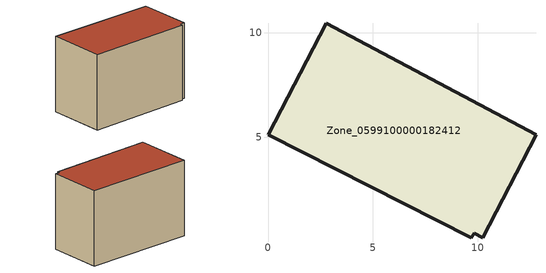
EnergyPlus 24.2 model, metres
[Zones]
Zone_0599100000182412
 floor ground (C_G): 9.83,0.44 9.69,0.22 0,5.13 2.77,10.45 12.78,5.12 10.23,0.22 z0
 wall outside (C_F): 12.78,5.12 2.77,10.45 0,5.13 9.69,0.22 9.83,0.44 10.23,0.22 12.78,5.12 z0:7.76
 roof outside (C_R): 9.83,0.44 10.23,0.22 12.78,5.12 2.77,10.45 0,5.13 9.69,0.22 z7.76
[BUILDING]
Pand.0599100000182412: North Axis=0; Terrain=City; Loads Convergence Tolerance Value=0.04; Temperature Convergence Tolerance Value=0.4; Solar Distribution=FullExterior; Maximum Number of Warmup Days=25; Minimum Number of Warmup Days=1
[Site:Location]
Rotterdam.The.Hague.AP_ZH_NLD Design_Conditions: Latitude=51.96; Longitude=4.45; Time Zone=1; Elevation=-4.5
[SITE:GROUNDTEMPERATURE:BUILDINGSURFACE]
18, 18, 18, 18, 18, 18, 18, 18, 18, 18, 18, 18
[MATERIAL] Thermal Absorptance=0.9; Solar Absorptance=0.7; Visible Absorptance=0.7
Name | Roughness | Thickness | Conductivity | Density | Specific Heat
G.TI.1946-1964 | MediumSmooth | 0.15 | 1 | 540 | 1210
F.TI.1946-1964 | Rough | 0.3 | 0.857143 | 1920 | 840
R.TI.1946-1964 | MediumRough | 0.2 | 0.277778 | 1500 | 1000
[CONSTRUCTION]
C_G: G.TI.1946-1964
C_F: F.TI.1946-1964
C_R: R.TI.1946-1964
[ZONE]
Zone_0599100000182412: Type=1; Multiplier=1; Ceiling Height=Autocalculate; Volume=Autocalculate; Floor Area=autocalculate; Part of Total Floor Area=Yes
[ZONEINFILTRATION:DESIGNFLOWRATE]
Infil_Zone_0599100000182412: Zone or ZoneList or Space or SpaceList=Zone_0599100000182412; Schedule=AlwaysOn; Design Flow Rate Calculation Method=Flow/Area; Flow Rate per Floor Area=0.003; Constant Term Coefficient=1; Temperature Term Coefficient=0; Velocity Term Coefficient=0; Velocity Squared Term Coefficient=0
[HVACTEMPLATE:ZONE:IDEALLOADSAIRSYSTEM]
Zone_0599100000182412: Maximum Heating Supply Air Temperature=50; Minimum Cooling Supply Air Temperature=13; Maximum Heating Supply Air Humidity Ratio=0.0156; Minimum Cooling Supply Air Humidity Ratio=0.0077; Heating Limit=NoLimit; Cooling Limit=NoLimit; Dehumidification Control Type=ConstantSensibleHeatRatio; Cooling Sensible Heat Ratio=0.7; Dehumidification Setpoint=60; Humidification Control Type=None; Humidification Setpoint=30; Outdoor Air Method=None; Outdoor Air Flow Rate per Person=0.00944; Outdoor Air Flow Rate per Zone Floor Area=0; Outdoor Air Flow Rate per Zone=0; Demand Controlled Ventilation Type=None; Outdoor Air Economizer Type=NoEconomizer; Heat Recovery Type=None; Sensible Heat Recovery Effectiveness=0.7; Latent Heat Recovery Effectiveness=0.65
[ZONECONTROL:THERMOSTAT]
ThermostatControl_Zone_0599100000182412: Zone or ZoneList=Zone_0599100000182412; Control Type Schedule=DualSetpointControlType; Control 1=Thermostat_Zone_0599100000182412; Temperature Difference Between Cutout And Setpoint=0
[THERMOSTATSETPOINT:DUALSETPOINT]
Thermostat_Zone_0599100000182412: Heating Setpoint Temperature Schedule=HeatingSetpoint_Zone_0599100000182412; Cooling Setpoint Temperature Schedule=CoolingSetpoint_Zone_0599100000182412
[SCHEDULE:COMPACT]
HeatingSetpoint_Zone_0599100000182412: Through: 12/31, For: AllDays, Until: 24:00, 21
CoolingSetpoint_Zone_0599100000182412: Through: 12/31, For: AllDays, Until: 24:00, 24
DualSetpointControlType: Through: 12/31, For: AllDays, Until: 24:00, 4
AlwaysOn: Through: 12/31, For: AllDays, Until: 24:00, 1
